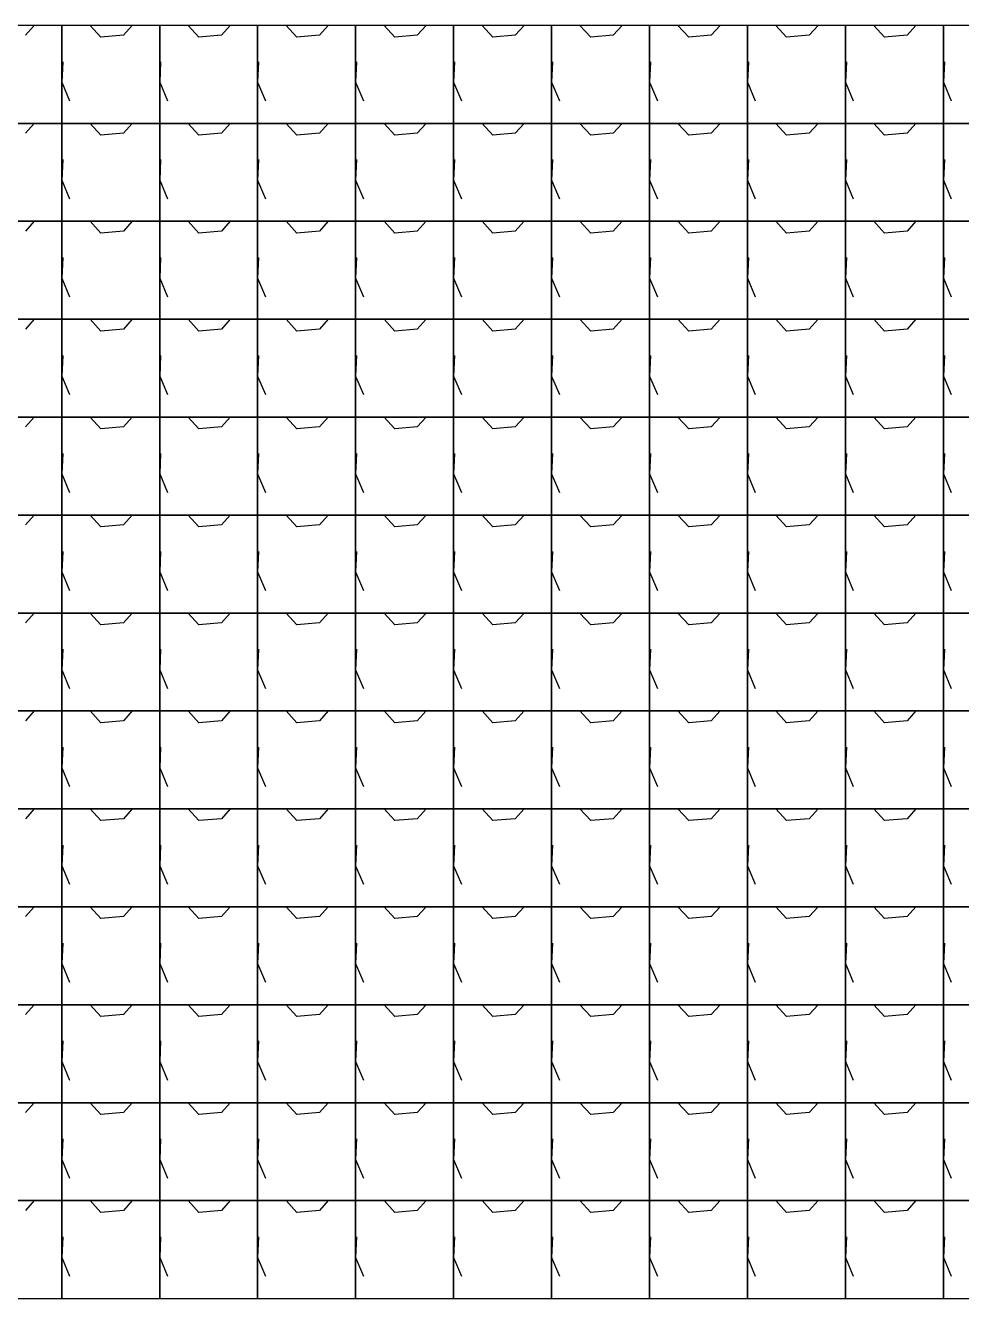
# Model space of a CAD drawing. Header units: inches. Extents: x 0 to 2763, y 0 to 1500.
# Drawn here: x 244.6 to 487.3, y 177.8 to 508 of the extents above; entities that cross this region are included whole.
import ezdxf

# ---------------------------------------------------------------- set-up
doc = ezdxf.new("R2010")
doc.units = ezdxf.units.IN
doc.header["$MEASUREMENT"] = 0

# ---------------------------------------------------------------- blocks, each defined once
blk = doc.blocks.new('*U1')
at = {"color": 254, "true_color": 0xfeeab9}
blk.add_lwpolyline([(-12.7, -12.7), (12.7, -12.7), (12.7, 12.7), (-12.7, 12.7), (-12.7, -12.7)], dxfattribs=at)
blk = doc.blocks.new('*U2')
at = {"color": 0, "linetype": 'ByBlock', "lineweight": -2, "transparency": 16777216}
for p in [(228.6, 482.6), (254, 482.6), (279.4, 482.6), (304.8, 482.6), (330.2, 482.6), (355.6, 482.6), (381, 482.6), (406.4, 482.6), (431.8, 482.6), (457.2, 482.6), (482.6, 482.6), (228.6, 457.2), (254, 457.2), (279.4, 457.2), (304.8, 457.2), (330.2, 457.2), (355.6, 457.2), (381, 457.2), (406.4, 457.2), (431.8, 457.2), (457.2, 457.2), (482.6, 457.2), (228.6, 431.8), (254, 431.8), (279.4, 431.8), (304.8, 431.8), (330.2, 431.8), (355.6, 431.8), (381, 431.8), (406.4, 431.8), (431.8, 431.8), (457.2, 431.8), (482.6, 431.8), (228.6, 406.4), (254, 406.4), (279.4, 406.4), (304.8, 406.4), (330.2, 406.4), (355.6, 406.4), (381, 406.4), (406.4, 406.4), (431.8, 406.4), (457.2, 406.4), (482.6, 406.4), (228.6, 381), (254, 381), (279.4, 381), (304.8, 381), (330.2, 381), (355.6, 381), (381, 381), (406.4, 381), (431.8, 381), (457.2, 381), (482.6, 381), (228.6, 355.6), (254, 355.6), (279.4, 355.6), (304.8, 355.6), (330.2, 355.6), (355.6, 355.6), (381, 355.6), (406.4, 355.6), (431.8, 355.6), (457.2, 355.6), (482.6, 355.6), (228.6, 330.2), (254, 330.2), (279.4, 330.2), (304.8, 330.2), (330.2, 330.2), (355.6, 330.2), (381, 330.2), (406.4, 330.2), (431.8, 330.2), (457.2, 330.2), (482.6, 330.2), (228.6, 304.8), (254, 304.8), (279.4, 304.8), (304.8, 304.8), (330.2, 304.8), (355.6, 304.8), (381, 304.8), (406.4, 304.8), (431.8, 304.8), (457.2, 304.8), (482.6, 304.8), (228.6, 279.4), (254, 279.4), (279.4, 279.4), (304.8, 279.4), (330.2, 279.4), (355.6, 279.4), (381, 279.4), (406.4, 279.4), (431.8, 279.4), (457.2, 279.4), (482.6, 279.4), (228.6, 254), (254, 254), (279.4, 254), (304.8, 254), (330.2, 254), (355.6, 254), (381, 254), (406.4, 254), (431.8, 254), (457.2, 254), (482.6, 254), (228.6, 228.6), (254, 228.6), (279.4, 228.6), (304.8, 228.6), (330.2, 228.6), (355.6, 228.6), (381, 228.6), (406.4, 228.6), (431.8, 228.6), (457.2, 228.6), (482.6, 228.6), (228.6, 203.2), (254, 203.2), (279.4, 203.2), (304.8, 203.2), (330.2, 203.2), (355.6, 203.2), (381, 203.2), (406.4, 203.2), (431.8, 203.2), (457.2, 203.2), (482.6, 203.2), (228.6, 177.8), (254, 177.8), (279.4, 177.8), (304.8, 177.8), (330.2, 177.8), (355.6, 177.8), (381, 177.8), (406.4, 177.8), (431.8, 177.8), (457.2, 177.8), (482.6, 177.8)]:
    blk.add_blockref('*U1', p, dxfattribs=at)

msp = doc.modelspace()

# ---------------------------------------------------------------- linework, layer by layer
at = {"linetype": 'Continuous'}
for p, q in [((246.89, 508), (244.6, 505.46)), ((264.16, 504.95), (261.37, 508)), ((270, 505.46), (264.16, 504.95)), ((272.29, 508), (270, 505.46)), ((289.56, 504.95), (286.77, 508)), ((295.4, 505.46), (289.56, 504.95)), ((297.69, 508), (295.4, 505.46)), ((314.96, 504.95), (312.17, 508)), ((320.8, 505.46), (314.96, 504.95)), ((323.09, 508), (320.8, 505.46)), ((340.36, 504.95), (337.57, 508)), ((346.2, 505.46), (340.36, 504.95)), ((348.49, 508), (346.2, 505.46)), ((365.76, 504.95), (362.97, 508)), ((371.6, 505.46), (365.76, 504.95)), ((373.89, 508), (371.6, 505.46)), ((391.16, 504.95), (388.37, 508)), ((397, 505.46), (391.16, 504.95)), ((399.29, 508), (397, 505.46)), ((416.56, 504.95), (413.77, 508)), ((422.4, 505.46), (416.56, 504.95)), ((424.69, 508), (422.4, 505.46)), ((441.96, 504.95), (439.17, 508)), ((447.8, 505.46), (441.96, 504.95)), ((450.09, 508), (447.8, 505.46)), ((467.36, 504.95), (464.57, 508)), ((473.2, 505.46), (467.36, 504.95)), ((475.49, 508), (473.2, 505.46)), ((254.25, 498.6), (254, 493.27)), ((279.65, 498.6), (279.4, 493.27)), ((305.05, 498.6), (304.8, 493.27)), ((330.45, 498.6), (330.2, 493.27)), ((355.85, 498.6), (355.6, 493.27)), ((381.25, 498.6), (381, 493.27)), ((406.65, 498.6), (406.4, 493.27)), ((432.05, 498.6), (431.8, 493.27)), ((457.45, 498.6), (457.2, 493.27)), ((482.85, 498.6), (482.6, 493.27)), ((254, 493.27), (256.03, 488.44)), ((279.4, 493.27), (281.43, 488.44)), ((304.8, 493.27), (306.83, 488.44)), ((330.2, 493.27), (332.23, 488.44)), ((355.6, 493.27), (357.63, 488.44)), ((381, 493.27), (383.03, 488.44)), ((406.4, 493.27), (408.43, 488.44)), ((431.8, 493.27), (433.83, 488.44)), ((457.2, 493.27), (459.23, 488.44)), ((482.6, 493.27), (484.63, 488.44)), ((246.89, 482.6), (244.6, 480.06)), ((264.16, 479.55), (261.37, 482.6)), ((272.29, 482.6), (270, 480.06)), ((289.56, 479.55), (286.77, 482.6)), ((297.69, 482.6), (295.4, 480.06)), ((314.96, 479.55), (312.17, 482.6)), ((323.09, 482.6), (320.8, 480.06)), ((340.36, 479.55), (337.57, 482.6)), ((348.49, 482.6), (346.2, 480.06)), ((365.76, 479.55), (362.97, 482.6)), ((373.89, 482.6), (371.6, 480.06)), ((391.16, 479.55), (388.37, 482.6)), ((399.29, 482.6), (397, 480.06)), ((416.56, 479.55), (413.77, 482.6)), ((424.69, 482.6), (422.4, 480.06)), ((441.96, 479.55), (439.17, 482.6)), ((450.09, 482.6), (447.8, 480.06)), ((467.36, 479.55), (464.57, 482.6)), ((475.49, 482.6), (473.2, 480.06)), ((270, 480.06), (264.16, 479.55)), ((295.4, 480.06), (289.56, 479.55)), ((320.8, 480.06), (314.96, 479.55)), ((346.2, 480.06), (340.36, 479.55)), ((371.6, 480.06), (365.76, 479.55)), ((397, 480.06), (391.16, 479.55)), ((422.4, 480.06), (416.56, 479.55)), ((447.8, 480.06), (441.96, 479.55)), ((473.2, 480.06), (467.36, 479.55)), ((254.25, 473.2), (254, 467.87)), ((279.65, 473.2), (279.4, 467.87)), ((305.05, 473.2), (304.8, 467.87)), ((330.45, 473.2), (330.2, 467.87)), ((355.85, 473.2), (355.6, 467.87)), ((381.25, 473.2), (381, 467.87)), ((406.65, 473.2), (406.4, 467.87)), ((432.05, 473.2), (431.8, 467.87)), ((457.45, 473.2), (457.2, 467.87)), ((482.85, 473.2), (482.6, 467.87)), ((254, 467.87), (256.03, 463.04)), ((279.4, 467.87), (281.43, 463.04)), ((304.8, 467.87), (306.83, 463.04)), ((330.2, 467.87), (332.23, 463.04)), ((355.6, 467.87), (357.63, 463.04)), ((381, 467.87), (383.03, 463.04)), ((406.4, 467.87), (408.43, 463.04)), ((431.8, 467.87), (433.83, 463.04)), ((457.2, 467.87), (459.23, 463.04)), ((482.6, 467.87), (484.63, 463.04)), ((246.89, 457.2), (244.6, 454.66)), ((264.16, 454.15), (261.37, 457.2)), ((272.29, 457.2), (270, 454.66)), ((289.56, 454.15), (286.77, 457.2)), ((297.69, 457.2), (295.4, 454.66)), ((314.96, 454.15), (312.17, 457.2)), ((323.09, 457.2), (320.8, 454.66)), ((340.36, 454.15), (337.57, 457.2)), ((348.49, 457.2), (346.2, 454.66)), ((365.76, 454.15), (362.97, 457.2)), ((373.89, 457.2), (371.6, 454.66)), ((391.16, 454.15), (388.37, 457.2)), ((399.29, 457.2), (397, 454.66)), ((416.56, 454.15), (413.77, 457.2)), ((424.69, 457.2), (422.4, 454.66)), ((441.96, 454.15), (439.17, 457.2)), ((450.09, 457.2), (447.8, 454.66)), ((467.36, 454.15), (464.57, 457.2)), ((475.49, 457.2), (473.2, 454.66)), ((270, 454.66), (264.16, 454.15)), ((295.4, 454.66), (289.56, 454.15)), ((320.8, 454.66), (314.96, 454.15)), ((346.2, 454.66), (340.36, 454.15)), ((371.6, 454.66), (365.76, 454.15)), ((397, 454.66), (391.16, 454.15)), ((422.4, 454.66), (416.56, 454.15)), ((447.8, 454.66), (441.96, 454.15)), ((473.2, 454.66), (467.36, 454.15)), ((254.25, 447.8), (254, 442.47)), ((279.65, 447.8), (279.4, 442.47)), ((305.05, 447.8), (304.8, 442.47)), ((330.45, 447.8), (330.2, 442.47)), ((355.85, 447.8), (355.6, 442.47)), ((381.25, 447.8), (381, 442.47)), ((406.65, 447.8), (406.4, 442.47)), ((432.05, 447.8), (431.8, 442.47)), ((457.45, 447.8), (457.2, 442.47)), ((482.85, 447.8), (482.6, 442.47)), ((254, 442.47), (256.03, 437.64)), ((279.4, 442.47), (281.43, 437.64)), ((304.8, 442.47), (306.83, 437.64)), ((330.2, 442.47), (332.23, 437.64)), ((355.6, 442.47), (357.63, 437.64)), ((381, 442.47), (383.03, 437.64)), ((406.4, 442.47), (408.43, 437.64)), ((431.8, 442.47), (433.83, 437.64)), ((457.2, 442.47), (459.23, 437.64)), ((482.6, 442.47), (484.63, 437.64)), ((246.89, 431.8), (244.6, 429.26)), ((264.16, 428.75), (261.37, 431.8)), ((270, 429.26), (264.16, 428.75)), ((272.29, 431.8), (270, 429.26)), ((289.56, 428.75), (286.77, 431.8)), ((295.4, 429.26), (289.56, 428.75)), ((297.69, 431.8), (295.4, 429.26)), ((314.96, 428.75), (312.17, 431.8)), ((320.8, 429.26), (314.96, 428.75)), ((323.09, 431.8), (320.8, 429.26)), ((340.36, 428.75), (337.57, 431.8)), ((346.2, 429.26), (340.36, 428.75)), ((348.49, 431.8), (346.2, 429.26)), ((365.76, 428.75), (362.97, 431.8)), ((371.6, 429.26), (365.76, 428.75)), ((373.89, 431.8), (371.6, 429.26)), ((391.16, 428.75), (388.37, 431.8)), ((397, 429.26), (391.16, 428.75)), ((399.29, 431.8), (397, 429.26)), ((416.56, 428.75), (413.77, 431.8)), ((422.4, 429.26), (416.56, 428.75)), ((424.69, 431.8), (422.4, 429.26)), ((441.96, 428.75), (439.17, 431.8)), ((447.8, 429.26), (441.96, 428.75)), ((450.09, 431.8), (447.8, 429.26)), ((467.36, 428.75), (464.57, 431.8)), ((473.2, 429.26), (467.36, 428.75)), ((475.49, 431.8), (473.2, 429.26)), ((254.25, 422.4), (254, 417.07)), ((279.65, 422.4), (279.4, 417.07)), ((305.05, 422.4), (304.8, 417.07)), ((330.45, 422.4), (330.2, 417.07)), ((355.85, 422.4), (355.6, 417.07)), ((381.25, 422.4), (381, 417.07)), ((406.65, 422.4), (406.4, 417.07)), ((432.05, 422.4), (431.8, 417.07)), ((457.45, 422.4), (457.2, 417.07)), ((482.85, 422.4), (482.6, 417.07)), ((254, 417.07), (256.03, 412.24)), ((279.4, 417.07), (281.43, 412.24)), ((304.8, 417.07), (306.83, 412.24)), ((330.2, 417.07), (332.23, 412.24)), ((355.6, 417.07), (357.63, 412.24)), ((381, 417.07), (383.03, 412.24)), ((406.4, 417.07), (408.43, 412.24)), ((431.8, 417.07), (433.83, 412.24)), ((457.2, 417.07), (459.23, 412.24)), ((482.6, 417.07), (484.63, 412.24)), ((246.89, 406.4), (244.6, 403.86)), ((264.16, 403.35), (261.37, 406.4)), ((272.29, 406.4), (270, 403.86)), ((289.56, 403.35), (286.77, 406.4)), ((297.69, 406.4), (295.4, 403.86)), ((314.96, 403.35), (312.17, 406.4)), ((323.09, 406.4), (320.8, 403.86)), ((340.36, 403.35), (337.57, 406.4)), ((348.49, 406.4), (346.2, 403.86)), ((365.76, 403.35), (362.97, 406.4)), ((373.89, 406.4), (371.6, 403.86)), ((391.16, 403.35), (388.37, 406.4)), ((399.29, 406.4), (397, 403.86)), ((416.56, 403.35), (413.77, 406.4)), ((424.69, 406.4), (422.4, 403.86)), ((441.96, 403.35), (439.17, 406.4)), ((450.09, 406.4), (447.8, 403.86)), ((467.36, 403.35), (464.57, 406.4)), ((475.49, 406.4), (473.2, 403.86)), ((270, 403.86), (264.16, 403.35)), ((295.4, 403.86), (289.56, 403.35)), ((320.8, 403.86), (314.96, 403.35)), ((346.2, 403.86), (340.36, 403.35)), ((371.6, 403.86), (365.76, 403.35)), ((397, 403.86), (391.16, 403.35)), ((422.4, 403.86), (416.56, 403.35)), ((447.8, 403.86), (441.96, 403.35)), ((473.2, 403.86), (467.36, 403.35)), ((254.25, 397), (254, 391.67)), ((279.65, 397), (279.4, 391.67)), ((305.05, 397), (304.8, 391.67)), ((330.45, 397), (330.2, 391.67)), ((355.85, 397), (355.6, 391.67)), ((381.25, 397), (381, 391.67)), ((406.65, 397), (406.4, 391.67)), ((432.05, 397), (431.8, 391.67)), ((457.45, 397), (457.2, 391.67)), ((482.85, 397), (482.6, 391.67)), ((254, 391.67), (256.03, 386.84)), ((279.4, 391.67), (281.43, 386.84)), ((304.8, 391.67), (306.83, 386.84)), ((330.2, 391.67), (332.23, 386.84)), ((355.6, 391.67), (357.63, 386.84)), ((381, 391.67), (383.03, 386.84)), ((406.4, 391.67), (408.43, 386.84)), ((431.8, 391.67), (433.83, 386.84)), ((457.2, 391.67), (459.23, 386.84)), ((482.6, 391.67), (484.63, 386.84)), ((246.89, 381), (244.6, 378.46)), ((264.16, 377.95), (261.37, 381)), ((272.29, 381), (270, 378.46)), ((289.56, 377.95), (286.77, 381)), ((297.69, 381), (295.4, 378.46)), ((314.96, 377.95), (312.17, 381)), ((323.09, 381), (320.8, 378.46)), ((340.36, 377.95), (337.57, 381)), ((348.49, 381), (346.2, 378.46)), ((365.76, 377.95), (362.97, 381)), ((373.89, 381), (371.6, 378.46)), ((391.16, 377.95), (388.37, 381)), ((399.29, 381), (397, 378.46)), ((416.56, 377.95), (413.77, 381)), ((424.69, 381), (422.4, 378.46)), ((441.96, 377.95), (439.17, 381)), ((450.09, 381), (447.8, 378.46)), ((467.36, 377.95), (464.57, 381)), ((475.49, 381), (473.2, 378.46)), ((270, 378.46), (264.16, 377.95)), ((295.4, 378.46), (289.56, 377.95)), ((320.8, 378.46), (314.96, 377.95)), ((346.2, 378.46), (340.36, 377.95)), ((371.6, 378.46), (365.76, 377.95)), ((397, 378.46), (391.16, 377.95)), ((422.4, 378.46), (416.56, 377.95)), ((447.8, 378.46), (441.96, 377.95)), ((473.2, 378.46), (467.36, 377.95)), ((254.25, 371.6), (254, 366.27)), ((279.65, 371.6), (279.4, 366.27)), ((305.05, 371.6), (304.8, 366.27)), ((330.45, 371.6), (330.2, 366.27)), ((355.85, 371.6), (355.6, 366.27)), ((381.25, 371.6), (381, 366.27)), ((406.65, 371.6), (406.4, 366.27)), ((432.05, 371.6), (431.8, 366.27)), ((457.45, 371.6), (457.2, 366.27)), ((482.85, 371.6), (482.6, 366.27)), ((254, 366.27), (256.03, 361.44)), ((279.4, 366.27), (281.43, 361.44)), ((304.8, 366.27), (306.83, 361.44)), ((330.2, 366.27), (332.23, 361.44)), ((355.6, 366.27), (357.63, 361.44)), ((381, 366.27), (383.03, 361.44)), ((406.4, 366.27), (408.43, 361.44)), ((431.8, 366.27), (433.83, 361.44)), ((457.2, 366.27), (459.23, 361.44)), ((482.6, 366.27), (484.63, 361.44)), ((246.89, 355.6), (244.6, 353.06)), ((264.16, 352.55), (261.37, 355.6)), ((272.29, 355.6), (270, 353.06)), ((289.56, 352.55), (286.77, 355.6)), ((297.69, 355.6), (295.4, 353.06)), ((314.96, 352.55), (312.17, 355.6)), ((323.09, 355.6), (320.8, 353.06)), ((340.36, 352.55), (337.57, 355.6)), ((348.49, 355.6), (346.2, 353.06)), ((365.76, 352.55), (362.97, 355.6)), ((373.89, 355.6), (371.6, 353.06)), ((391.16, 352.55), (388.37, 355.6)), ((399.29, 355.6), (397, 353.06)), ((416.56, 352.55), (413.77, 355.6)), ((424.69, 355.6), (422.4, 353.06)), ((441.96, 352.55), (439.17, 355.6)), ((450.09, 355.6), (447.8, 353.06)), ((467.36, 352.55), (464.57, 355.6)), ((475.49, 355.6), (473.2, 353.06)), ((270, 353.06), (264.16, 352.55)), ((295.4, 353.06), (289.56, 352.55)), ((320.8, 353.06), (314.96, 352.55)), ((346.2, 353.06), (340.36, 352.55)), ((371.6, 353.06), (365.76, 352.55)), ((397, 353.06), (391.16, 352.55)), ((422.4, 353.06), (416.56, 352.55)), ((447.8, 353.06), (441.96, 352.55)), ((473.2, 353.06), (467.36, 352.55)), ((254.25, 346.2), (254, 340.87)), ((279.65, 346.2), (279.4, 340.87)), ((305.05, 346.2), (304.8, 340.87)), ((330.45, 346.2), (330.2, 340.87)), ((355.85, 346.2), (355.6, 340.87)), ((381.25, 346.2), (381, 340.87)), ((406.65, 346.2), (406.4, 340.87)), ((432.05, 346.2), (431.8, 340.87)), ((457.45, 346.2), (457.2, 340.87)), ((482.85, 346.2), (482.6, 340.87)), ((254, 340.87), (256.03, 336.04)), ((279.4, 340.87), (281.43, 336.04)), ((304.8, 340.87), (306.83, 336.04)), ((330.2, 340.87), (332.23, 336.04)), ((355.6, 340.87), (357.63, 336.04)), ((381, 340.87), (383.03, 336.04)), ((406.4, 340.87), (408.43, 336.04)), ((431.8, 340.87), (433.83, 336.04)), ((457.2, 340.87), (459.23, 336.04)), ((482.6, 340.87), (484.63, 336.04)), ((246.89, 330.2), (244.6, 327.66)), ((264.16, 327.15), (261.37, 330.2)), ((270, 327.66), (264.16, 327.15)), ((272.29, 330.2), (270, 327.66)), ((289.56, 327.15), (286.77, 330.2)), ((295.4, 327.66), (289.56, 327.15)), ((297.69, 330.2), (295.4, 327.66)), ((314.96, 327.15), (312.17, 330.2)), ((320.8, 327.66), (314.96, 327.15)), ((323.09, 330.2), (320.8, 327.66)), ((340.36, 327.15), (337.57, 330.2)), ((346.2, 327.66), (340.36, 327.15)), ((348.49, 330.2), (346.2, 327.66)), ((365.76, 327.15), (362.97, 330.2)), ((371.6, 327.66), (365.76, 327.15)), ((373.89, 330.2), (371.6, 327.66)), ((391.16, 327.15), (388.37, 330.2)), ((397, 327.66), (391.16, 327.15)), ((399.29, 330.2), (397, 327.66)), ((416.56, 327.15), (413.77, 330.2)), ((422.4, 327.66), (416.56, 327.15)), ((424.69, 330.2), (422.4, 327.66)), ((441.96, 327.15), (439.17, 330.2)), ((447.8, 327.66), (441.96, 327.15)), ((450.09, 330.2), (447.8, 327.66)), ((467.36, 327.15), (464.57, 330.2)), ((473.2, 327.66), (467.36, 327.15)), ((475.49, 330.2), (473.2, 327.66)), ((254.25, 320.8), (254, 315.47)), ((279.65, 320.8), (279.4, 315.47)), ((305.05, 320.8), (304.8, 315.47)), ((330.45, 320.8), (330.2, 315.47)), ((355.85, 320.8), (355.6, 315.47)), ((381.25, 320.8), (381, 315.47)), ((406.65, 320.8), (406.4, 315.47)), ((432.05, 320.8), (431.8, 315.47)), ((457.45, 320.8), (457.2, 315.47)), ((482.85, 320.8), (482.6, 315.47)), ((254, 315.47), (256.03, 310.64)), ((279.4, 315.47), (281.43, 310.64)), ((304.8, 315.47), (306.83, 310.64)), ((330.2, 315.47), (332.23, 310.64)), ((355.6, 315.47), (357.63, 310.64)), ((381, 315.47), (383.03, 310.64)), ((406.4, 315.47), (408.43, 310.64)), ((431.8, 315.47), (433.83, 310.64)), ((457.2, 315.47), (459.23, 310.64)), ((482.6, 315.47), (484.63, 310.64)), ((246.89, 304.8), (244.6, 302.26)), ((264.16, 301.75), (261.37, 304.8)), ((272.29, 304.8), (270, 302.26)), ((289.56, 301.75), (286.77, 304.8)), ((297.69, 304.8), (295.4, 302.26)), ((314.96, 301.75), (312.17, 304.8)), ((323.09, 304.8), (320.8, 302.26)), ((340.36, 301.75), (337.57, 304.8)), ((348.49, 304.8), (346.2, 302.26)), ((365.76, 301.75), (362.97, 304.8)), ((373.89, 304.8), (371.6, 302.26)), ((391.16, 301.75), (388.37, 304.8)), ((399.29, 304.8), (397, 302.26)), ((416.56, 301.75), (413.77, 304.8)), ((424.69, 304.8), (422.4, 302.26)), ((441.96, 301.75), (439.17, 304.8)), ((450.09, 304.8), (447.8, 302.26)), ((467.36, 301.75), (464.57, 304.8)), ((475.49, 304.8), (473.2, 302.26)), ((270, 302.26), (264.16, 301.75)), ((295.4, 302.26), (289.56, 301.75)), ((320.8, 302.26), (314.96, 301.75)), ((346.2, 302.26), (340.36, 301.75)), ((371.6, 302.26), (365.76, 301.75)), ((397, 302.26), (391.16, 301.75)), ((422.4, 302.26), (416.56, 301.75)), ((447.8, 302.26), (441.96, 301.75)), ((473.2, 302.26), (467.36, 301.75)), ((254.25, 295.4), (254, 290.07)), ((279.65, 295.4), (279.4, 290.07)), ((305.05, 295.4), (304.8, 290.07)), ((330.45, 295.4), (330.2, 290.07)), ((355.85, 295.4), (355.6, 290.07)), ((381.25, 295.4), (381, 290.07)), ((406.65, 295.4), (406.4, 290.07)), ((432.05, 295.4), (431.8, 290.07)), ((457.45, 295.4), (457.2, 290.07)), ((482.85, 295.4), (482.6, 290.07)), ((254, 290.07), (256.03, 285.24)), ((279.4, 290.07), (281.43, 285.24)), ((304.8, 290.07), (306.83, 285.24)), ((330.2, 290.07), (332.23, 285.24)), ((355.6, 290.07), (357.63, 285.24)), ((381, 290.07), (383.03, 285.24)), ((406.4, 290.07), (408.43, 285.24)), ((431.8, 290.07), (433.83, 285.24)), ((457.2, 290.07), (459.23, 285.24)), ((482.6, 290.07), (484.63, 285.24)), ((246.89, 279.4), (244.6, 276.86)), ((264.16, 276.35), (261.37, 279.4)), ((272.29, 279.4), (270, 276.86)), ((289.56, 276.35), (286.77, 279.4)), ((297.69, 279.4), (295.4, 276.86)), ((314.96, 276.35), (312.17, 279.4)), ((323.09, 279.4), (320.8, 276.86)), ((340.36, 276.35), (337.57, 279.4)), ((348.49, 279.4), (346.2, 276.86)), ((365.76, 276.35), (362.97, 279.4)), ((373.89, 279.4), (371.6, 276.86)), ((391.16, 276.35), (388.37, 279.4)), ((399.29, 279.4), (397, 276.86)), ((416.56, 276.35), (413.77, 279.4)), ((424.69, 279.4), (422.4, 276.86)), ((441.96, 276.35), (439.17, 279.4)), ((450.09, 279.4), (447.8, 276.86)), ((467.36, 276.35), (464.57, 279.4)), ((475.49, 279.4), (473.2, 276.86)), ((270, 276.86), (264.16, 276.35)), ((295.4, 276.86), (289.56, 276.35)), ((320.8, 276.86), (314.96, 276.35)), ((346.2, 276.86), (340.36, 276.35)), ((371.6, 276.86), (365.76, 276.35)), ((397, 276.86), (391.16, 276.35)), ((422.4, 276.86), (416.56, 276.35)), ((447.8, 276.86), (441.96, 276.35)), ((473.2, 276.86), (467.36, 276.35)), ((254.25, 270), (254, 264.67)), ((279.65, 270), (279.4, 264.67)), ((305.05, 270), (304.8, 264.67)), ((330.45, 270), (330.2, 264.67)), ((355.85, 270), (355.6, 264.67)), ((381.25, 270), (381, 264.67)), ((406.65, 270), (406.4, 264.67)), ((432.05, 270), (431.8, 264.67)), ((457.45, 270), (457.2, 264.67)), ((482.85, 270), (482.6, 264.67)), ((254, 264.67), (256.03, 259.84)), ((279.4, 264.67), (281.43, 259.84)), ((304.8, 264.67), (306.83, 259.84)), ((330.2, 264.67), (332.23, 259.84)), ((355.6, 264.67), (357.63, 259.84)), ((381, 264.67), (383.03, 259.84)), ((406.4, 264.67), (408.43, 259.84)), ((431.8, 264.67), (433.83, 259.84)), ((457.2, 264.67), (459.23, 259.84)), ((482.6, 264.67), (484.63, 259.84)), ((246.89, 254), (244.6, 251.46)), ((264.16, 250.95), (261.37, 254)), ((270, 251.46), (264.16, 250.95)), ((272.29, 254), (270, 251.46)), ((289.56, 250.95), (286.77, 254)), ((295.4, 251.46), (289.56, 250.95)), ((297.69, 254), (295.4, 251.46)), ((314.96, 250.95), (312.17, 254)), ((320.8, 251.46), (314.96, 250.95)), ((323.09, 254), (320.8, 251.46)), ((340.36, 250.95), (337.57, 254)), ((346.2, 251.46), (340.36, 250.95)), ((348.49, 254), (346.2, 251.46)), ((365.76, 250.95), (362.97, 254)), ((371.6, 251.46), (365.76, 250.95)), ((373.89, 254), (371.6, 251.46)), ((391.16, 250.95), (388.37, 254)), ((397, 251.46), (391.16, 250.95)), ((399.29, 254), (397, 251.46)), ((416.56, 250.95), (413.77, 254)), ((422.4, 251.46), (416.56, 250.95)), ((424.69, 254), (422.4, 251.46)), ((441.96, 250.95), (439.17, 254)), ((447.8, 251.46), (441.96, 250.95)), ((450.09, 254), (447.8, 251.46)), ((467.36, 250.95), (464.57, 254)), ((473.2, 251.46), (467.36, 250.95)), ((475.49, 254), (473.2, 251.46)), ((254.25, 244.6), (254, 239.27)), ((279.65, 244.6), (279.4, 239.27)), ((305.05, 244.6), (304.8, 239.27)), ((330.45, 244.6), (330.2, 239.27)), ((355.85, 244.6), (355.6, 239.27)), ((381.25, 244.6), (381, 239.27)), ((406.65, 244.6), (406.4, 239.27)), ((432.05, 244.6), (431.8, 239.27)), ((457.45, 244.6), (457.2, 239.27)), ((482.85, 244.6), (482.6, 239.27)), ((254, 239.27), (256.03, 234.44)), ((279.4, 239.27), (281.43, 234.44)), ((304.8, 239.27), (306.83, 234.44)), ((330.2, 239.27), (332.23, 234.44)), ((355.6, 239.27), (357.63, 234.44)), ((381, 239.27), (383.03, 234.44)), ((406.4, 239.27), (408.43, 234.44)), ((431.8, 239.27), (433.83, 234.44)), ((457.2, 239.27), (459.23, 234.44)), ((482.6, 239.27), (484.63, 234.44)), ((246.89, 228.6), (244.6, 226.06)), ((264.16, 225.55), (261.37, 228.6)), ((272.29, 228.6), (270, 226.06)), ((289.56, 225.55), (286.77, 228.6)), ((297.69, 228.6), (295.4, 226.06)), ((314.96, 225.55), (312.17, 228.6)), ((323.09, 228.6), (320.8, 226.06)), ((340.36, 225.55), (337.57, 228.6)), ((348.49, 228.6), (346.2, 226.06)), ((365.76, 225.55), (362.97, 228.6)), ((373.89, 228.6), (371.6, 226.06)), ((391.16, 225.55), (388.37, 228.6)), ((399.29, 228.6), (397, 226.06)), ((416.56, 225.55), (413.77, 228.6)), ((424.69, 228.6), (422.4, 226.06)), ((441.96, 225.55), (439.17, 228.6)), ((450.09, 228.6), (447.8, 226.06)), ((467.36, 225.55), (464.57, 228.6)), ((475.49, 228.6), (473.2, 226.06)), ((270, 226.06), (264.16, 225.55)), ((295.4, 226.06), (289.56, 225.55)), ((320.8, 226.06), (314.96, 225.55)), ((346.2, 226.06), (340.36, 225.55)), ((371.6, 226.06), (365.76, 225.55)), ((397, 226.06), (391.16, 225.55)), ((422.4, 226.06), (416.56, 225.55)), ((447.8, 226.06), (441.96, 225.55)), ((473.2, 226.06), (467.36, 225.55)), ((254.25, 219.2), (254, 213.87)), ((279.65, 219.2), (279.4, 213.87)), ((305.05, 219.2), (304.8, 213.87)), ((330.45, 219.2), (330.2, 213.87)), ((355.85, 219.2), (355.6, 213.87)), ((381.25, 219.2), (381, 213.87)), ((406.65, 219.2), (406.4, 213.87)), ((432.05, 219.2), (431.8, 213.87)), ((457.45, 219.2), (457.2, 213.87)), ((482.85, 219.2), (482.6, 213.87)), ((254, 213.87), (256.03, 209.04)), ((279.4, 213.87), (281.43, 209.04)), ((304.8, 213.87), (306.83, 209.04)), ((330.2, 213.87), (332.23, 209.04)), ((355.6, 213.87), (357.63, 209.04)), ((381, 213.87), (383.03, 209.04)), ((406.4, 213.87), (408.43, 209.04)), ((431.8, 213.87), (433.83, 209.04)), ((457.2, 213.87), (459.23, 209.04)), ((482.6, 213.87), (484.63, 209.04)), ((246.89, 203.2), (244.6, 200.66)), ((264.16, 200.15), (261.37, 203.2)), ((272.29, 203.2), (270, 200.66)), ((289.56, 200.15), (286.77, 203.2)), ((297.69, 203.2), (295.4, 200.66)), ((314.96, 200.15), (312.17, 203.2)), ((323.09, 203.2), (320.8, 200.66)), ((340.36, 200.15), (337.57, 203.2)), ((348.49, 203.2), (346.2, 200.66)), ((365.76, 200.15), (362.97, 203.2)), ((373.89, 203.2), (371.6, 200.66)), ((391.16, 200.15), (388.37, 203.2)), ((399.29, 203.2), (397, 200.66)), ((416.56, 200.15), (413.77, 203.2)), ((424.69, 203.2), (422.4, 200.66)), ((441.96, 200.15), (439.17, 203.2)), ((450.09, 203.2), (447.8, 200.66)), ((467.36, 200.15), (464.57, 203.2)), ((475.49, 203.2), (473.2, 200.66)), ((270, 200.66), (264.16, 200.15)), ((295.4, 200.66), (289.56, 200.15)), ((320.8, 200.66), (314.96, 200.15)), ((346.2, 200.66), (340.36, 200.15)), ((371.6, 200.66), (365.76, 200.15)), ((397, 200.66), (391.16, 200.15)), ((422.4, 200.66), (416.56, 200.15)), ((447.8, 200.66), (441.96, 200.15)), ((473.2, 200.66), (467.36, 200.15)), ((254.25, 193.8), (254, 188.47)), ((279.65, 193.8), (279.4, 188.47)), ((305.05, 193.8), (304.8, 188.47)), ((330.45, 193.8), (330.2, 188.47)), ((355.85, 193.8), (355.6, 188.47)), ((381.25, 193.8), (381, 188.47)), ((406.65, 193.8), (406.4, 188.47)), ((432.05, 193.8), (431.8, 188.47)), ((457.45, 193.8), (457.2, 188.47)), ((482.85, 193.8), (482.6, 188.47)), ((254, 188.47), (256.03, 183.64)), ((279.4, 188.47), (281.43, 183.64)), ((304.8, 188.47), (306.83, 183.64)), ((330.2, 188.47), (332.23, 183.64)), ((355.6, 188.47), (357.63, 183.64)), ((381, 188.47), (383.03, 183.64)), ((406.4, 188.47), (408.43, 183.64)), ((431.8, 188.47), (433.83, 183.64)), ((457.2, 188.47), (459.23, 183.64)), ((482.6, 188.47), (484.63, 183.64))]:
    msp.add_line(p, q, dxfattribs=at)

# ---------------------------------------------------------------- block references
msp.add_blockref('*U2', (12.7, 12.7))

doc.saveas('drawing.dxf')
